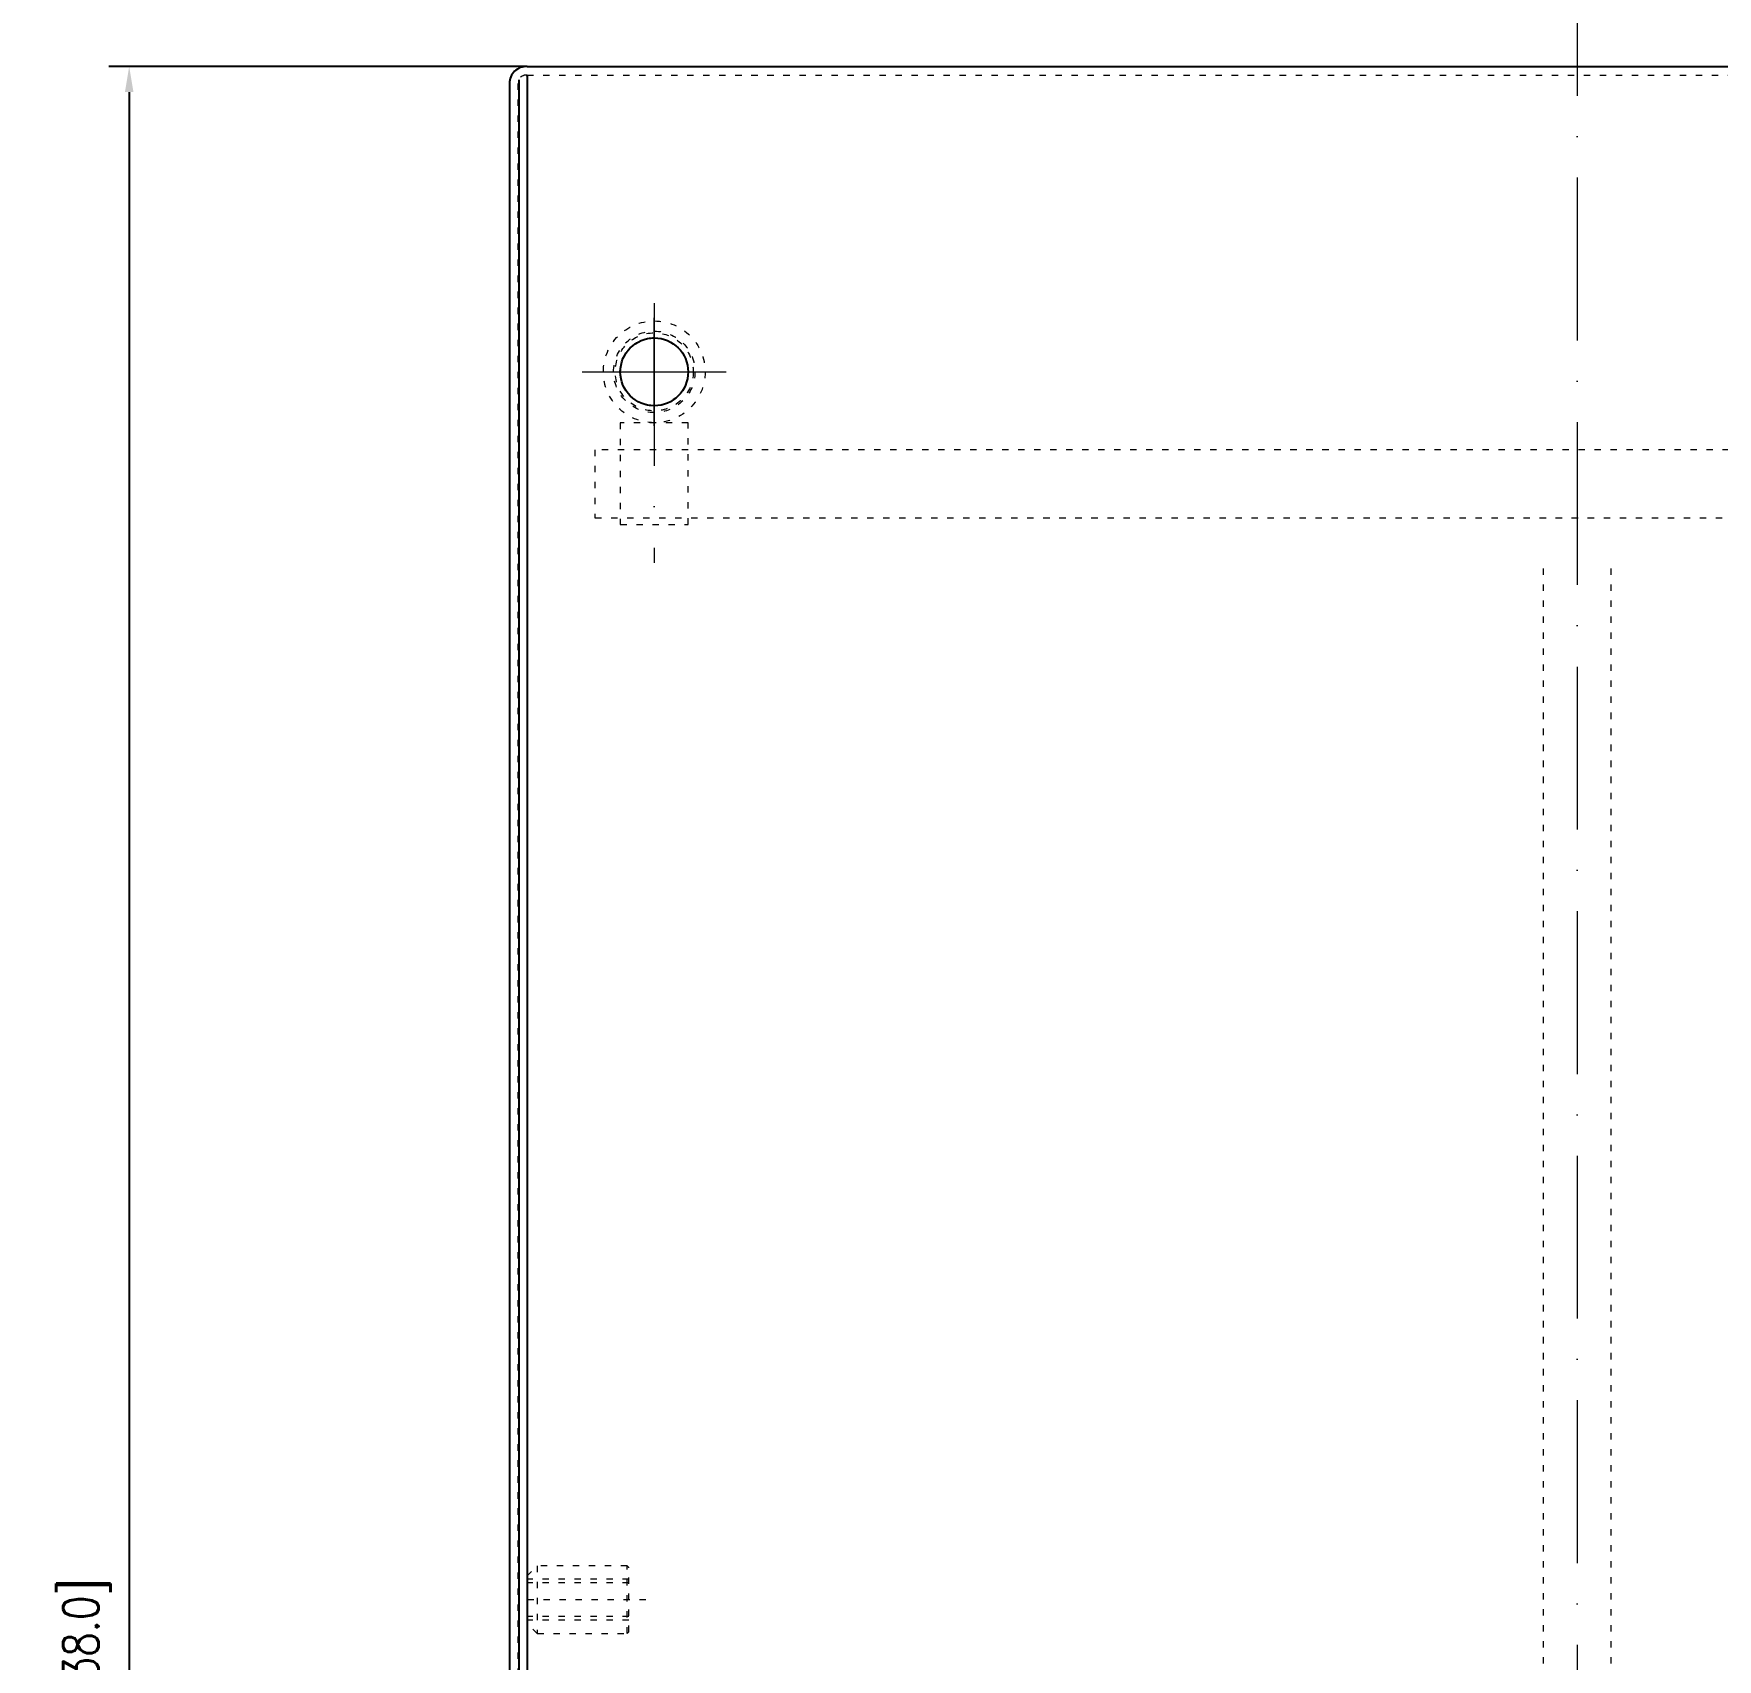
# Model space of a CAD drawing. Header units: millimetres. Extents: x 13152 to 35014, y -6229 to -226.
# Drawn here: x 21952.3 to 22448.7, y -1734.2 to -1254.9 of the extents above; entities that cross this region are included whole.
import ezdxf

# ---------------------------------------------------------------- set-up
doc = ezdxf.new("R2010")
doc.units = ezdxf.units.MM
doc.header["$LTSCALE"] = 4
doc.linetypes.add('ACAD_ISO03W100', pattern=[1.18, 0.47, -0.71])
doc.linetypes.add('ACAD_ISO10W100', pattern=[18, 12, -3, 0, -3])
doc.layers.add('标注、文本', color=3, linetype='Continuous', lineweight=25)
doc.styles.add('TH_GBDIM', font='romans.shx', dxfattribs={"width": 0.8, "bigfont": 'gbcbig.shx'})
doc.dimstyles.new('TH_GBDIM1', dxfattribs={"dimscale": 3, "dimtxt": 3.5, "dimasz": 2.5, "dimexe": 2, "dimexo": 0, "dimgap": 1.5, "dimtad": 1, "dimdec": 1, "dimzin": 0, "dimdsep": 46, "dimtxsty": 'TH_GBDIM', "dimcen": 2.5, "dimclrd": 3, "dimclre": 256, "dimclrt": 2, "dimadec": 0, "dimazin": 0, "dimtfac": 0.714286, "dimtdec": 1, "dimtmove": 0, "dimatfit": 3, "dimfxl": 1, "dimtzin": 0, "dimlwd": -1, "dimlwe": -1, "dimarcsym": 0})

# ---------------------------------------------------------------- blocks, each defined once
blk = doc.blocks.new('*D237')
at = {"layer": 'Defpoints', "color": 0, "transparency": 16777216}
for p in [(22097.57, -1264.63), (21980.5, -2229.64), (22097.57, -2229.64)]:
    blk.add_point(p, dxfattribs=at)
at = {"layer": '标注、文本', "transparency": 16777216}
for p, q in [((22097.57, -1264.63), (21974.5, -1264.63)), ((22097.57, -2229.64), (21974.5, -2229.64))]:
    blk.add_line(p, q, dxfattribs=at)
at = {"layer": '标注、文本', "color": 3, "transparency": 16777216}
blk.add_line((21980.5, -1272.13), (21980.5, -2222.14), dxfattribs=at)
for points in [[(21979.25, -1272.13), (21981.75, -1272.13), (21980.5, -1264.63)], [(21979.25, -2222.14), (21981.75, -2222.14), (21980.5, -2229.64)]]:
    blk.add_solid(points, dxfattribs=at)
at = {"layer": '标注、文本', "color": 2, "transparency": 16777216, "insert": (21968, -1747.14), "char_height": 10.5, "attachment_point": 5, "rotation": 90, "style": 'TH_GBDIM'}
blk.add_mtext('965.0 [38.0]', dxfattribs=at)

msp = doc.modelspace()

# ---------------------------------------------------------------- linework, layer by layer
at = {"layer": '标注、文本', "color": 1, "linetype": 'ACAD_ISO10W100', "lineweight": 18}
for p, q in [((22407.32, -1225.26), (22407.32, -2229.64)), ((22135.29, -1334.38), (22135.29, -1410.91)), ((22135.29, -1370.51), (22135.29, -1338.76)), ((22114.07, -1354.64), (22156.51, -1354.64)), ((22118.99, -1354.64), (22151.58, -1354.64))]:
    msp.add_line(p, q, dxfattribs=at)
at = {"layer": '标注、文本'}
for p, q in [((22092.57, -1264.63), (22092.57, -1264.64)), ((22092.57, -1264.63), (22092.57, -1264.64)), ((22095.32, -1264.63), (22095.32, -1264.64)), ((22095.32, -1264.63), (22095.32, -1264.64)), ((22097.82, -1264.63), (22637.07, -1264.63)), ((22097.82, -1264.63), (22097.82, -1264.64)), ((22097.82, -1264.64), (22869.02, -1264.64)), ((22092.57, -1269.63), (22092.57, -2224.64)), ((22095.32, -1268.54), (22095.32, -2195.64)), ((22097.57, -1267.13), (22097.82, -1267.13)), ((22097.82, -1267.13), (22097.82, -2195.64))]:
    msp.add_line(p, q, dxfattribs=at)
at = {"layer": '标注、文本', "color": 2, "linetype": 'ACAD_ISO03W100', "lineweight": 18}
for p, q in [((22095.07, -1264.63), (22095.07, -1264.64)), ((22095.07, -1264.63), (22095.07, -1264.64)), ((22095.07, -1269.63), (22095.07, -2224.64)), ((22097.82, -1267.13), (22637.57, -1267.13)), ((22125.29, -1369.64), (22125.29, -1399.64)), ((22145.29, -1369.64), (22125.29, -1369.64)), ((22145.29, -1399.64), (22145.29, -1369.64)), ((22117.82, -1377.63), (22117.82, -1397.63)), ((22617.32, -1377.63), (22117.82, -1377.63)), ((22117.82, -1397.63), (22617.32, -1397.63)), ((22125.29, -1399.64), (22145.29, -1399.64)), ((22397.32, -1412.63), (22397.32, -2089.62)), ((22417.32, -1412.63), (22417.32, -2089.62)), ((22097.82, -1709.64), (22100.82, -1706.64)), ((22127.32, -1706.64), (22100.82, -1706.64)), ((22100.82, -1706.64), (22100.82, -1726.64)), ((22127.82, -1707.14), (22127.32, -1706.64)), ((22127.32, -1726.64), (22127.32, -1706.64)), ((22127.82, -1726.14), (22127.82, -1707.14)), ((22097.82, -1709.64), (22097.82, -1723.64)), ((22127.82, -1710.64), (22097.82, -1710.64)), ((22127.82, -1711.64), (22097.82, -1711.64)), ((22132.82, -1716.64), (22097.82, -1716.64)), ((22127.82, -1721.64), (22097.82, -1721.64)), ((22127.82, -1722.64), (22097.82, -1722.64)), ((22100.82, -1726.64), (22097.82, -1723.64)), ((22100.82, -1726.64), (22127.32, -1726.64)), ((22127.32, -1726.64), (22127.82, -1726.14))]:
    msp.add_line(p, q, dxfattribs=at)
for radius in [15, 12, 11.5]:
    msp.add_circle((22135.29, -1354.64), radius, dxfattribs=at)
at = {"layer": '标注、文本'}
msp.add_circle((22135.29, -1354.64), 10, dxfattribs=at)
for start, end in [(87.134, 180.0357), (90, 92.866)]:
    msp.add_arc((22097.57, -1269.63), 5, start, end, dxfattribs=at)
at = {"layer": '标注、文本', "color": 2, "linetype": 'ACAD_ISO03W100', "lineweight": 18}
for centre, radius, end in [((22097.57, -1269.63), 2.5, 180.0357), ((22135.29, -1354.64), 10, 0)]:
    msp.add_arc(centre, radius, 90, end, dxfattribs=at)

# ---------------------------------------------------------------- dimensions: what is measured, and where the dimension line sits
at = {"layer": '标注、文本'}
dim = msp.add_linear_dim(base=(21980.5, -2229.64), p1=(22097.57, -1264.63), p2=(22097.57, -2229.64), angle=90, dimstyle='TH_GBDIM1', dxfattribs=at)
dim.commit()
dim.dimension.update_dxf_attribs({"geometry": '*D237', "text_midpoint": (21968, -1747.14)})

doc.saveas('drawing.dxf')
